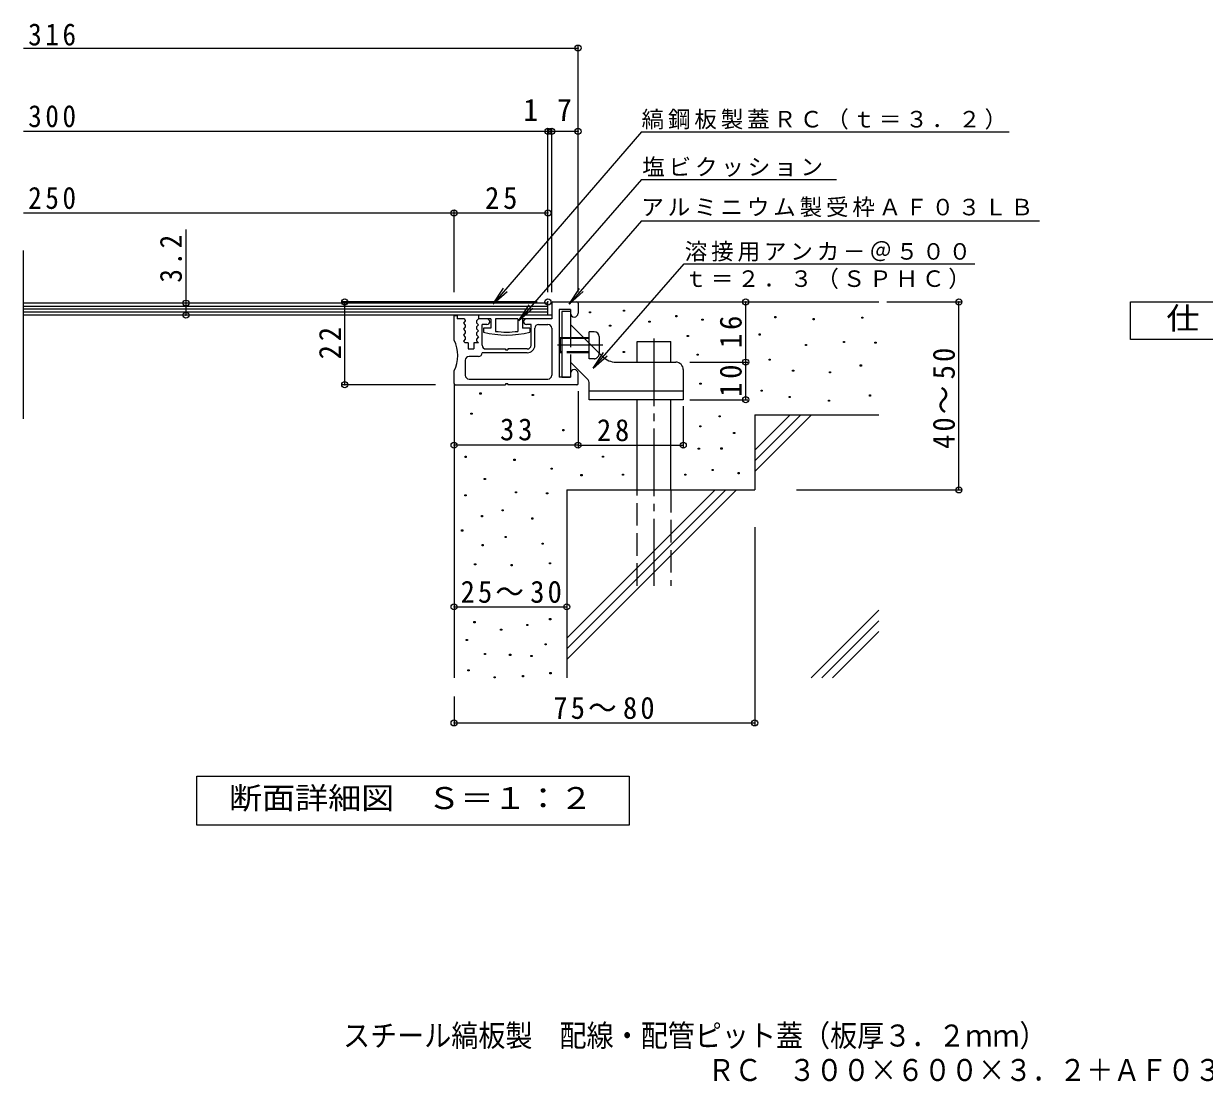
# Model space of a CAD drawing. Units: millimetres, scale not verified. Extents: x -316 to 277, y -275 to 264.
# Drawn here: x -260.7 to 53.5, y -274.9 to 6.5 of the extents above; entities that cross this region are included whole.
import ezdxf
from ezdxf.enums import TextEntityAlignment as Align

# ---------------------------------------------------------------- set-up
doc = ezdxf.new("R2010")
doc.units = ezdxf.units.MM
doc.header["$LTSCALE"] = 2
doc.header["$PDMODE"] = 32
doc.header["$PDSIZE"] = 1.6
doc.linetypes.add('CHAIN2', pattern=[12, 9, -1, 1, -1])
doc.linetypes.add('DASHED3', pattern=[4, 3, -1])
for name, color, linetype, lineweight in [('D-0', 7, 'Continuous', 9), ('D-1', 2, 'Continuous', 9), ('D-2', 3, 'Continuous', 9), ('D-4', 7, 'Continuous', 9), ('D-5', 7, 'Continuous', 9), ('D-6', 6, 'Continuous', 9), ('D-9', 4, 'Continuous', 9), ('D-A', 3, 'Continuous', 9)]:
    doc.layers.add(name, color=color, linetype=linetype, lineweight=lineweight)
doc.layers.add('D-F', color=3, linetype='Continuous')
doc.layers.add('F-4_F-4ﾚｲﾔ', color=2, linetype='Continuous')
doc.styles.add('ＭＳ ゴシック', font='')
doc.styles.get('ＭＳ ゴシック').set_extended_font_data('MS Gothic')

msp = doc.modelspace()

# ---------------------------------------------------------------- linework, layer by layer
at = {"layer": 'D-0'}
for points in [[(-110.158, -70.462), (-110.158, -70.162), (-109.858, -70.162), (-109.858, -70.462)], [(-101.121, -70.002), (-101.121, -69.702), (-100.821, -69.702), (-100.821, -70.002)], [(-87.161, -71.484), (-87.161, -71.184), (-86.861, -71.184), (-86.861, -71.484)], [(-80.215, -72.423), (-80.215, -72.123), (-79.915, -72.123), (-79.915, -72.423)], [(-60.814, -71.746), (-60.814, -71.446), (-60.514, -71.446), (-60.514, -71.746)], [(-50.663, -72.287), (-50.663, -71.987), (-50.363, -71.987), (-50.363, -72.287)], [(-37.669, -71.881), (-37.669, -71.581), (-37.369, -71.581), (-37.369, -71.881)], [(-104.797, -73.993), (-104.797, -73.692), (-104.497, -73.692), (-104.497, -73.993)], [(-94.31, -72.939), (-94.31, -72.639), (-94.01, -72.639), (-94.01, -72.939)], [(-84.137, -76.738), (-84.137, -76.438), (-83.837, -76.438), (-83.837, -76.738)], [(-64.984, -76.351), (-64.984, -76.051), (-64.684, -76.051), (-64.684, -76.351)], [(-42.542, -78.378), (-42.542, -78.078), (-42.242, -78.078), (-42.242, -78.378)], [(-34.184, -78.53), (-34.184, -78.23), (-33.884, -78.23), (-33.884, -78.53)], [(-101.136, -80.998), (-101.136, -80.698), (-100.836, -80.698), (-100.836, -80.998)], [(-81.522, -81.707), (-81.522, -81.407), (-81.222, -81.407), (-81.222, -81.707)], [(-52.655, -79.164), (-52.655, -78.864), (-52.355, -78.864), (-52.355, -79.164)], [(-62.348, -83.043), (-62.348, -82.743), (-62.048, -82.743), (-62.048, -83.043)], [(-38.076, -84.604), (-38.076, -84.304), (-37.776, -84.304), (-37.776, -84.604)], [(-56.077, -85.958), (-56.077, -85.657), (-55.777, -85.657), (-55.777, -85.958)], [(-46.281, -86.428), (-46.281, -86.127), (-45.981, -86.127), (-45.981, -86.428)], [(-80.738, -89.422), (-80.738, -89.122), (-80.438, -89.122), (-80.438, -89.422)], [(-64.493, -91.287), (-64.493, -90.987), (-64.193, -90.987), (-64.193, -91.287)], [(-139.294, -92.048), (-139.294, -91.747), (-138.994, -91.747), (-138.994, -92.048)], [(-125.356, -92.473), (-125.356, -92.173), (-125.056, -92.173), (-125.056, -92.473)], [(-57.024, -92.996), (-57.024, -92.696), (-56.724, -92.696), (-56.724, -92.996)], [(-46.583, -93.941), (-46.583, -93.641), (-46.283, -93.641), (-46.283, -93.941)], [(-35.639, -92.59), (-35.639, -92.289), (-35.339, -92.289), (-35.339, -92.59)], [(-141.682, -97.447), (-141.682, -97.147), (-141.382, -97.147), (-141.382, -97.447)], [(-80.808, -100.79), (-80.808, -100.49), (-80.508, -100.49), (-80.508, -100.79)], [(-75.676, -98.149), (-75.676, -97.849), (-75.376, -97.849), (-75.376, -98.149)], [(-117.274, -101.797), (-117.274, -101.496), (-116.974, -101.496), (-116.974, -101.797)], [(-71.781, -102.581), (-71.781, -102.281), (-71.481, -102.281), (-71.481, -102.581)], [(-81.203, -106.714), (-81.203, -106.414), (-80.903, -106.414), (-80.903, -106.714)], [(-75.158, -106.697), (-75.158, -106.397), (-74.858, -106.397), (-74.858, -106.697)], [(-143.262, -108.9), (-143.262, -108.6), (-142.962, -108.6), (-142.962, -108.9)], [(-130.229, -109.69), (-130.229, -109.39), (-129.929, -109.39), (-129.929, -109.69)], [(-106.69, -108.861), (-106.69, -108.561), (-106.39, -108.561), (-106.39, -108.861)], [(-120.356, -112.059), (-120.356, -111.759), (-120.056, -111.759), (-120.056, -112.059)], [(-77.533, -112.437), (-77.533, -112.137), (-77.233, -112.137), (-77.233, -112.437)], [(-70.597, -113.244), (-70.597, -112.944), (-70.297, -112.944), (-70.297, -113.244)], [(-138.128, -114.824), (-138.128, -114.523), (-137.828, -114.523), (-137.828, -114.824)], [(-112.404, -113.787), (-112.404, -113.487), (-112.104, -113.487), (-112.104, -113.787)], [(-101.4, -113.639), (-101.4, -113.339), (-101.1, -113.339), (-101.1, -113.639)], [(-84.814, -113.639), (-84.814, -113.339), (-84.514, -113.339), (-84.514, -113.639)], [(-143.291, -119.168), (-143.291, -118.868), (-142.991, -118.868), (-142.991, -119.168)], [(-129.834, -118.378), (-129.834, -118.078), (-129.534, -118.078), (-129.534, -118.378)], [(-121.541, -118.609), (-121.541, -118.308), (-121.241, -118.308), (-121.241, -118.609)], [(-138.917, -124.696), (-138.917, -124.396), (-138.618, -124.396), (-138.618, -124.696)], [(-133.389, -123.117), (-133.389, -122.817), (-133.089, -122.817), (-133.089, -123.117)], [(-125.49, -125.322), (-125.49, -125.022), (-125.19, -125.022), (-125.19, -125.322)], [(-144.158, -128.495), (-144.158, -128.195), (-143.858, -128.195), (-143.858, -128.495)], [(-132.599, -130.225), (-132.599, -129.925), (-132.299, -129.925), (-132.299, -130.225)], [(-122.726, -132.036), (-122.726, -131.736), (-122.426, -131.736), (-122.426, -132.036)], [(-138.72, -132.397), (-138.72, -132.097), (-138.42, -132.097), (-138.42, -132.397)], [(-140.695, -137.531), (-140.695, -137.231), (-140.395, -137.231), (-140.395, -137.531)], [(-131.019, -137.729), (-131.019, -137.429), (-130.719, -137.429), (-130.719, -137.729)], [(-120.773, -137.242), (-120.773, -136.942), (-120.473, -136.942), (-120.473, -137.242)], [(-140.892, -152.898), (-140.892, -152.598), (-140.592, -152.598), (-140.592, -152.898)], [(-126.814, -153.64), (-126.814, -153.34), (-126.514, -153.34), (-126.514, -153.64)], [(-120.751, -152.108), (-120.751, -151.808), (-120.451, -151.808), (-120.451, -152.108)], [(-133.784, -154.872), (-133.784, -154.572), (-133.484, -154.572), (-133.484, -154.872)], [(-142.914, -157.637), (-142.914, -157.337), (-142.614, -157.337), (-142.614, -157.637)], [(-121.936, -158.822), (-121.936, -158.522), (-121.636, -158.522), (-121.636, -158.822)], [(-138.104, -161.352), (-138.104, -161.052), (-137.804, -161.052), (-137.804, -161.352)], [(-131.414, -161.586), (-131.414, -161.286), (-131.114, -161.286), (-131.114, -161.586)], [(-125.719, -161.911), (-125.719, -161.611), (-125.42, -161.611), (-125.42, -161.911)], [(-142.472, -165.696), (-142.472, -165.396), (-142.172, -165.396), (-142.172, -165.696)], [(-120.68, -166.464), (-120.68, -166.164), (-120.38, -166.164), (-120.38, -166.464)], [(-135.526, -167.556), (-135.526, -167.256), (-135.226, -167.256), (-135.226, -167.556)], [(-127.999, -167.254), (-127.999, -166.954), (-127.699, -166.954), (-127.699, -167.254)]]:
    msp.add_lwpolyline(points, close=True, dxfattribs=at)
at = {"layer": 'D-1'}
for p, q in [((-120.183, -67.856), (-120.183, -72.056)), ((-119.883, -67.556), (-113.483, -67.556)), ((-113.183, -67.856), (-113.183, -70.556)), ((-145.383, -71.256), (-146.183, -71.256)), ((-146.183, -77.754), (-146.183, -71.256)), ((-145.383, -71.256), (-145.383, -72.056)), ((-143.483, -72.056), (-145.383, -72.056)), ((-137.433, -72.056), (-139.683, -72.056)), ((-120.183, -72.056), (-126.933, -72.056)), ((-115.183, -69.556), (-115.183, -70.556)), ((-143.183, -72.606), (-143.683, -73.156)), ((-143.683, -73.156), (-143.183, -73.706)), ((-143.183, -74.206), (-143.683, -74.756)), ((-143.683, -74.756), (-143.183, -75.306)), ((-143.183, -72.356), (-143.183, -72.606)), ((-143.183, -73.706), (-143.183, -74.206)), ((-143.183, -75.306), (-143.183, -75.806)), ((-140.183, -73.106), (-139.683, -73.656)), ((-139.683, -73.656), (-140.183, -74.206)), ((-140.183, -74.206), (-140.183, -74.706)), ((-140.183, -74.706), (-139.683, -75.256)), ((-139.683, -75.256), (-140.183, -75.806)), ((-137.433, -73.556), (-138.683, -73.556)), ((-138.683, -79.056), (-138.683, -73.556)), ((-125.683, -73.556), (-126.933, -73.556)), ((-125.683, -79.056), (-125.683, -73.556)), ((-124.683, -79.056), (-124.683, -74.556)), ((-123.683, -73.556), (-121.183, -73.556)), ((-120.183, -74.556), (-120.183, -87.056)), ((-143.183, -75.806), (-143.683, -76.356)), ((-143.683, -76.356), (-143.183, -76.906)), ((-143.183, -77.406), (-143.683, -77.956)), ((-143.683, -77.956), (-143.228, -78.456)), ((-142.433, -78.456), (-143.228, -78.456)), ((-143.183, -76.906), (-143.183, -77.406)), ((-142.433, -78.456), (-142.433, -80.056)), ((-140.183, -75.806), (-140.183, -76.306)), ((-140.183, -76.306), (-139.683, -76.856)), ((-139.683, -76.856), (-140.183, -77.406)), ((-140.183, -77.406), (-140.183, -77.906)), ((-140.183, -77.906), (-139.683, -78.456)), ((-142.433, -80.056), (-140.933, -80.056)), ((-126.683, -81.056), (-138.683, -81.056)), ((-137.683, -80.056), (-132.483, -80.056)), ((-132.483, -80.056), (-132.483, -80.256)), ((-132.483, -80.256), (-131.883, -80.256)), ((-131.883, -80.056), (-131.883, -80.256)), ((-126.683, -80.056), (-131.883, -80.056)), ((-143.183, -83.056), (-143.183, -87.056)), ((-139.683, -82.056), (-142.183, -82.056)), ((-146.183, -89.256), (-146.183, -85.863)), ((-115.183, -87.556), (-118.183, -87.556)), ((-115.183, -86.556), (-115.183, -87.556)), ((-113.183, -89.256), (-113.183, -86.556)), ((-145.883, -89.556), (-132.483, -89.556)), ((-142.183, -88.056), (-121.183, -88.056)), ((-131.883, -89.356), (-131.883, -89.556)), ((-113.483, -89.556), (-131.883, -89.556))]:
    msp.add_line(p, q, dxfattribs=at)
for points in [[(-139.683, -72.056), (-140.183, -72.606), (-140.183, -73.106)], [(-115.183, -69.556), (-118.183, -69.556), (-118.183, -87.556)], [(-139.683, -78.456), (-140.933, -78.456), (-140.933, -80.056)], [(-131.883, -89.356), (-132.483, -89.356), (-132.483, -89.556)]]:
    msp.add_lwpolyline(points, dxfattribs=at)
for centre, radius, start, end in [((-119.883, -67.856), 0.3, 90, 180), ((-113.483, -67.856), 0.3, 0, 90), ((-143.483, -72.356), 0.3, 0, 90), ((-137.433, -72.806), 0.75, 270, 90), ((-126.933, -72.806), 0.75, 90, 270), ((-114.183, -70.556), 1, 180, 0), ((-123.683, -74.556), 1, 90, 180), ((-121.183, -74.556), 1, 0, 90), ((-153.767, -81.808), 8.6, 331.87398, 28.12599), ((-139.683, -81.056), 1, 270, 0), ((-137.683, -79.056), 1, 180, 270), ((-126.683, -79.056), 2, 270, 0), ((-126.683, -79.056), 1, 270, 0), ((-142.183, -83.056), 1, 90, 180), ((-142.183, -87.056), 1, 180, 270), ((-121.183, -87.056), 1, 270, 0), ((-114.183, -86.556), 1, 0, 180), ((-145.883, -89.256), 0.3, 180, 270), ((-113.483, -89.256), 0.3, 270, 0)]:
    msp.add_arc(centre, radius, start, end, dxfattribs=at)
at = {"layer": 'D-2'}
for p, q in [((-260.717, -98.605), (-260.717, -53.816)), ((-121.183, -67.856), (-260.717, -67.856)), ((-260.717, -68.656), (-121.183, -68.656)), ((-121.183, -71.056), (-121.183, -67.856)), ((-121.183, -69.456), (-260.717, -69.456)), ((-121.183, -70.256), (-260.717, -70.256)), ((-121.183, -71.056), (-260.717, -71.056))]:
    msp.add_line(p, q, dxfattribs=at)
at = {"layer": 'D-4'}
for p, q in [((-260.717, 0.018), (-113.183, 0.018)), ((-113.183, -64.965), (-113.183, 0.618)), ((-121.183, -64.965), (-121.183, -21.522)), ((-120.183, -64.965), (-120.183, -21.522)), ((-260.717, -22.122), (-113.183, -22.122)), ((-260.717, -43.872), (-146.183, -43.872)), ((-146.183, -64.965), (-146.183, -43.272)), ((-146.183, -43.872), (-121.183, -43.872)), ((-217.528, -48.264), (-217.528, -71.056)), ((-124.088, -67.556), (-175.88, -67.556)), ((-175.28, -89.556), (-175.28, -67.556)), ((-68.573, -93.556), (-68.573, -67.556)), ((-30.977, -67.556), (-11.246, -67.556)), ((-11.846, -117.556), (-11.846, -67.556)), ((-83.48, -83.556), (-67.973, -83.556)), ((-151.087, -89.556), (-175.88, -89.556)), ((-113.183, -91.273), (-113.183, -106.262)), ((-83.48, -93.556), (-67.973, -93.556)), ((-85.183, -95.288), (-85.183, -106.262)), ((-113.183, -105.662), (-146.183, -105.662)), ((-113.183, -105.662), (-85.183, -105.662)), ((-55.027, -117.556), (-11.246, -117.556)), ((-66.183, -127.451), (-66.183, -180.172)), ((-146.183, -148.68), (-116.183, -148.68)), ((-146.183, -172.556), (-146.183, -180.172)), ((-146.183, -179.572), (-66.183, -179.572))]:
    msp.add_line(p, q, dxfattribs=at)
for p in [(-113.183, 0.018), (-121.183, -22.122), (-120.183, -22.122), (-113.183, -22.122), (-146.183, -43.872), (-121.183, -43.872), (-217.528, -67.856), (-175.28, -67.556), (-68.573, -67.556), (-11.846, -67.556), (-217.528, -71.056), (-68.573, -83.556), (-175.28, -89.556), (-68.573, -93.556), (-146.183, -105.662), (-113.183, -105.662), (-85.183, -105.662), (-11.846, -117.556), (-146.183, -148.68), (-116.183, -148.68), (-146.183, -179.572), (-66.183, -179.572)]:
    msp.add_point(p, dxfattribs=at)
at = {"layer": 'D-5'}
for p, q in [((-96.279, -22.307), (1.538, -22.307)), ((-96.278, -34.974), (-44.402, -34.974)), ((-96.278, -45.946), (9.589, -45.946)), ((-109.179, -85.191), (-84.961, -57.367)), ((-84.961, -57.367), (-7.621, -57.367)), ((-135.781, -68.056), (-132.047, -64.73)), ((-115.573, -68.115), (-111.827, -64.804)), ((-128.939, -72.498), (-125.192, -69.188)), ((-109.179, -85.191), (-106.417, -81.023)), ((-109.179, -85.191), (-105.432, -81.88))]:
    msp.add_line(p, q, dxfattribs=at)
at = {"layer": 'D-5', "color": 2}
for p, q in [((33.841, -67.556), (78.841, -67.556)), ((33.841, -77.556), (33.841, -67.556)), ((78.841, -77.556), (33.841, -77.556))]:
    msp.add_line(p, q, dxfattribs=at)
at = {"layer": 'D-5'}
for points in [[(-96.279, -22.307), (-135.781, -68.056), (-133.035, -63.877)], [(-96.278, -34.974), (-128.939, -72.498), (-126.177, -68.331)], [(-96.278, -45.946), (-115.573, -68.115), (-112.811, -63.947)]]:
    msp.add_lwpolyline(points, dxfattribs=at)
at = {"layer": 'D-5', "color": 2}
msp.add_lwpolyline([(-214.582, -206.744), (-214.582, -193.744), (-99.582, -193.744), (-99.582, -206.744)], close=True, dxfattribs=at)
at = {"layer": 'D-6'}
for p, q in [((-113.183, -67.556), (-33.183, -67.556)), ((-97.483, -78.056), (-88.483, -78.056)), ((-97.483, -83.556), (-97.483, -78.056)), ((-88.483, -83.556), (-88.483, -78.056)), ((-146.183, -89.283), (-146.183, -167.556)), ((-97.483, -117.556), (-97.483, -93.556)), ((-88.483, -117.556), (-88.483, -93.556)), ((-66.183, -97.556), (-66.183, -117.556)), ((-66.183, -107.024), (-56.715, -97.556)), ((-66.183, -112.68), (-51.059, -97.556)), ((-66.183, -109.852), (-53.887, -97.556)), ((-66.183, -97.556), (-33.183, -97.556)), ((-116.183, -117.556), (-116.183, -167.556)), ((-116.183, -117.556), (-66.183, -117.556)), ((-116.183, -162.68), (-71.059, -117.556)), ((-116.183, -157.023), (-76.715, -117.556)), ((-116.183, -159.852), (-73.887, -117.556)), ((-51.177, -167.556), (-33.183, -149.562)), ((-48.349, -167.556), (-33.183, -152.39)), ((-45.521, -167.556), (-33.183, -155.218))]:
    msp.add_line(p, q, dxfattribs=at)
at = {"layer": 'D-6', "linetype": 'CHAIN2'}
msp.add_line((-92.983, -77.24), (-92.983, -143.056), dxfattribs=at)
at = {"layer": 'D-6', "linetype": 'DASHED3'}
for p, q in [((-97.483, -143.056), (-97.483, -117.556)), ((-88.483, -117.556), (-88.483, -143.056))]:
    msp.add_line(p, q, dxfattribs=at)
at = {"layer": 'D-9'}
for p, q in [((-136.433, -72.056), (-139.683, -72.056)), ((-136.433, -72.056), (-136.433, -74.556)), ((-129.183, -72.056), (-135.183, -72.056)), ((-135.183, -72.056), (-135.183, -75.364)), ((-129.183, -72.056), (-129.183, -75.364)), ((-127.933, -72.056), (-127.933, -74.556)), ((-136.433, -74.556), (-138.383, -74.556)), ((-138.383, -74.556), (-138.383, -75.556)), ((-125.983, -74.556), (-127.933, -74.556)), ((-125.983, -74.556), (-125.983, -75.556))]:
    msp.add_line(p, q, dxfattribs=at)
for points in [[(-120.183, -71.056), (-139.683, -71.056), (-139.683, -72.056)], [(-120.183, -71.056), (-120.183, -72.056), (-127.933, -72.056)]]:
    msp.add_lwpolyline(points, dxfattribs=at)
for radius, start, end in [(23.625, 262.70462, 277.29538), (24.425, 255.29517, 284.70483)]:
    msp.add_arc((-132.183, -51.931), radius, start, end, dxfattribs=at)
at = {"layer": 'D-A'}
for p, q in [((-117.483, -70.056), (-117.483, -87.556)), ((-115.183, -70.056), (-117.483, -70.056)), ((-115.183, -70.056), (-115.183, -73.556)), ((-115.183, -73.556), (-107.583, -81.156)), ((-117.933, -77.056), (-118.183, -77.306)), ((-117.483, -77.306), (-118.183, -77.306)), ((-118.183, -77.306), (-118.183, -80.806)), ((-117.483, -77.056), (-117.933, -77.056)), ((-110.183, -77.056), (-111.683, -77.056)), ((-110.183, -77.306), (-111.433, -77.306)), ((-110.183, -78.556), (-110.183, -75.456)), ((-108.883, -75.456), (-110.183, -75.456)), ((-107.583, -76.756), (-107.583, -81.156)), ((-117.483, -80.806), (-118.183, -80.806)), ((-117.483, -81.056), (-117.933, -81.056)), ((-107.583, -81.156), (-106.648, -82.091)), ((-110.769, -87.97), (-115.183, -83.556)), ((-115.183, -83.556), (-115.183, -87.556)), ((-103.112, -83.556), (-87.183, -83.556)), ((-117.483, -87.556), (-115.183, -87.556)), ((-85.183, -85.556), (-85.183, -93.556)), ((-110.183, -93.556), (-110.183, -89.384)), ((-85.183, -91.256), (-110.183, -91.256)), ((-85.183, -93.556), (-110.183, -93.556))]:
    msp.add_line(p, q, dxfattribs=at)
at = {"layer": 'D-A', "linetype": 'DASHED3'}
for p, q in [((-115.183, -73.556), (-115.183, -83.556)), ((-111.683, -77.056), (-117.483, -77.056)), ((-111.433, -77.306), (-117.483, -77.306)), ((-110.183, -80.806), (-117.483, -80.806)), ((-110.183, -81.056), (-117.483, -81.056)), ((-110.183, -82.656), (-110.183, -78.556)), ((-107.583, -81.356), (-107.583, -81.156)), ((-108.883, -82.656), (-110.183, -82.656))]:
    msp.add_line(p, q, dxfattribs=at)
at = {"layer": 'D-A', "linetype": 'CHAIN2'}
msp.add_line((-106.584, -79.056), (-118.668, -79.056), dxfattribs=at)
at = {"layer": 'D-A'}
msp.add_lwpolyline([(-117.933, -77.056), (-117.933, -81.056), (-118.183, -80.806)], dxfattribs=at)
for centre, radius, start, end in [((-108.883, -76.756), 1.3, 0, 90), ((-103.112, -78.556), 5, 225, 270), ((-87.183, -85.556), 2, 0, 90), ((-112.183, -89.384), 2, 0, 45)]:
    msp.add_arc(centre, radius, start, end, dxfattribs=at)
at = {"layer": 'D-A', "linetype": 'DASHED3'}
msp.add_arc((-108.883, -81.356), 1.3, 270, 0, dxfattribs=at)
at = {"layer": 'D-F'}
msp.add_point((-121.183, -67.556), dxfattribs=at)

# ---------------------------------------------------------------- texts
at = {"layer": 'D-4', "color": 2, "style": 'ＭＳ ゴシック'}
for s, p in [('1', (-127.772, -21.122)), ('7', (-118.825, -21.122))]:
    msp.add_text(s, height=5.865, dxfattribs=at).set_placement(p, align=Align.BOTTOM_LEFT)
at = {"layer": 'D-4', "color": 2, "char_height": 5.865, "attachment_point": 7, "style": 'ＭＳ ゴシック'}
for s, insert in [('\\T1.27;\\W0.9;316', (-259.489, 0.629)), ('\\T1.27;\\W0.9;300', (-259.489, -21.122)), ('\\T1.27;\\W0.9;250', (-259.489, -42.872)), ('\\T1.27;\\W0.95;25', (-137.933, -42.872)), ('\\T1.27;\\W0.95;33', (-133.933, -104.462)), ('\\T1.27;\\W0.95;28', (-108.16, -104.662)), ('\\T1.22;\\W0.95;25～30', (-144.433, -147.68)), ('\\T1.22;\\W0.95;75～80', (-119.757, -178.572))]:
    msp.add_mtext(s, dxfattribs=dict(at, insert=insert))
at = {"layer": 'D-4', "color": 2, "char_height": 5.865, "attachment_point": 7, "rotation": 90, "style": 'ＭＳ ゴシック'}
for s, insert in [('\\T1.27;\\W0.9;3.2', (-218.528, -62.401)), ('\\T1.27;\\W0.95;16', (-69.573, -79.806)), ('\\T1.27;\\W0.95;22', (-176.28, -82.806)), ('\\T1.22;\\W0.95;40～50', (-12.846, -106.658)), ('\\T1.27;\\W0.95;10', (-69.573, -92.806))]:
    msp.add_mtext(s, dxfattribs=dict(at, insert=insert))
at = {"layer": 'D-5', "color": 2, "style": 'ＭＳ ゴシック', "width": 1.1}
for s, p in [('仕\u3000様', (43.341, -76.556)), ('断面詳細図\u3000Ｓ＝１：２', (-206.082, -204.244))]:
    msp.add_text(s, height=5.865, dxfattribs=at).set_placement(p, align=Align.BOTTOM_LEFT)
at = {"layer": 'D-5', "char_height": 4.399, "attachment_point": 7, "style": 'ＭＳ ゴシック'}
for s, insert in [('\\T1.17;縞鋼板製蓋ＲＣ（ｔ＝３．２）', (-96.279, -21.693)), ('\\T1.17;塩ビクッション', (-96.112, -34.269)), ('\\T1.17;アルミニウム製受枠ＡＦ０３ＬＢ', (-96.351, -44.994)), ('\\T1.17;溶接用アンカ－＠５００', (-84.795, -56.805)), ('\\T1.17;ｔ＝２．３（ＳＰＨＣ）', (-84.873, -64.119))]:
    msp.add_mtext(s, dxfattribs=dict(at, insert=insert))
at = {"layer": 'F-4_F-4ﾚｲﾔ', "style": 'ＭＳ ゴシック', "width": 0.9}
for s, p in [('スチール縞板製\u3000配線・配管ピット蓋（板厚３．２ｍｍ）', (-175.714, -267.441)), ('ＲＣ\u3000３００×６００×３．２＋ＡＦ０３ＬＢ', (-78.712, -276.607))]:
    msp.add_text(s, height=5.865, dxfattribs=at).set_placement(p, align=Align.BOTTOM_LEFT)

doc.saveas('drawing.dxf')
